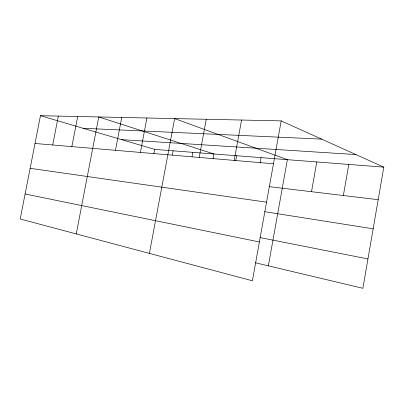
<?xml version="1.0" encoding="UTF-8"?>
<svg xmlns="http://www.w3.org/2000/svg" width="404" height="404" viewBox="0 0 404 404"><rect width="100%" height="100%" fill="white"/><g stroke="black" fill="none" stroke-linecap="round" stroke-linejoin="round"><path stroke-width="0.61" d="M281.189 120.887L252.394 280.795L20.2 219.003L40.466 115.701L281.189 120.887L383.8 167.14L362.878 288.299L255.459 262.782M343.36 195.516L348.804 164.428M311.509 191.708L316.786 161.948M268.352 265.842L287.38 159.671L174.634 118.589L149.399 253.384M260.05 163.12L261.045 157.631M234.184 160.413L241.562 120.033M235.744 160.661L236.643 155.742M199.202 157.439L206.267 119.271M213.075 158.843L213.969 153.985L98.753 116.958L76.26 233.921M192.046 156.656L192.844 152.348M153.858 153.636L154.656 149.389L383.8 167.14M172.321 155.091L173.119 150.823M140.405 152.434L146.915 117.993M115.463 150.313L121.735 117.453M71.867 146.607L77.694 116.503M52.702 144.975L58.333 116.084M83.062 128.27L321.629 139.112M121.579 139.632L355.924 154.57M35.017 143.471L273.473 163.756M269.17 186.643L378.179 199.682M30.143 168.311L266.554 202.177M264.66 211.681L373.15 228.81M259.999 237.572L367.948 258.939M25.109 193.991L259.388 241.971M40.466 115.701L154.656 149.389"/></g></svg>
